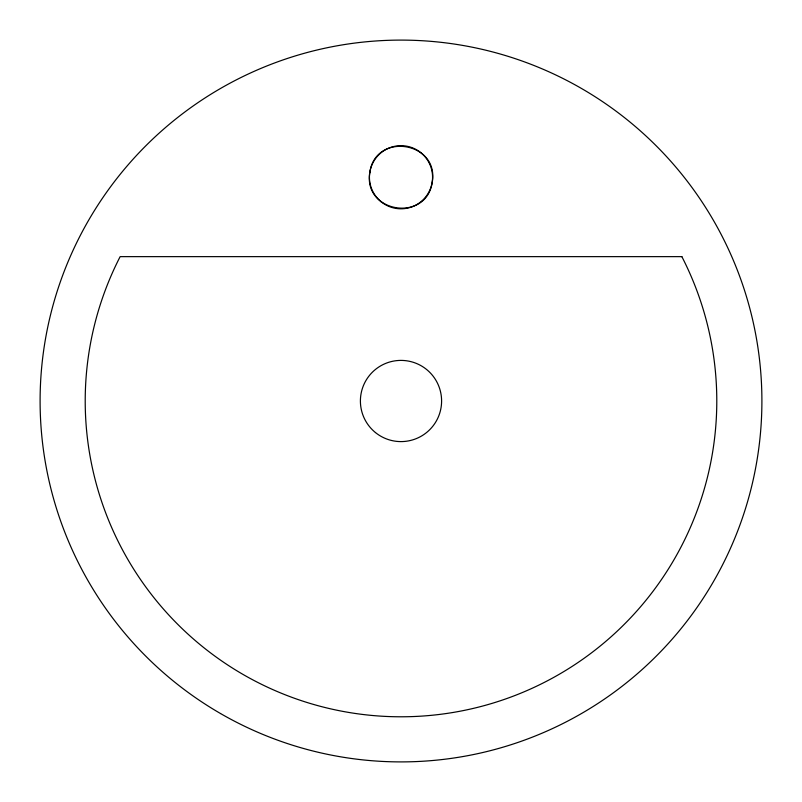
<?xml version="1.0" encoding="UTF-8"?>
<svg xmlns="http://www.w3.org/2000/svg" width="802" height="802" viewBox="0 0 802 802"><rect width="100%" height="100%" fill="white"/><g stroke="black" fill="none" stroke-linecap="round" stroke-linejoin="round"><path stroke-width="1.2" d="M369.862 172.3C362.725 212.791 426.514 222.896 432.238 182.184C439.376 141.693 375.587 131.588 369.862 172.3M681.86 256.64L120.14 256.64A315.787 315.787 0 0 0 401 716.787A315.787 315.787 0 0 0 681.86 256.64M381.13 201.783A31.579 31.579 0 0 0 432.188 182.184A31.579 31.579 0 0 0 389.682 147.758A31.579 31.579 0 0 0 381.13 201.783M375.446 432.549A40.601 40.601 0 0 0 441.1 407.356A40.601 40.601 0 0 0 386.454 363.095A40.601 40.601 0 0 0 375.446 432.549M220.55 713.549A360.9 360.9 0 0 0 761.9 401A360.9 360.9 0 0 0 220.55 88.451A360.9 360.9 0 0 0 220.55 713.549"/></g></svg>
